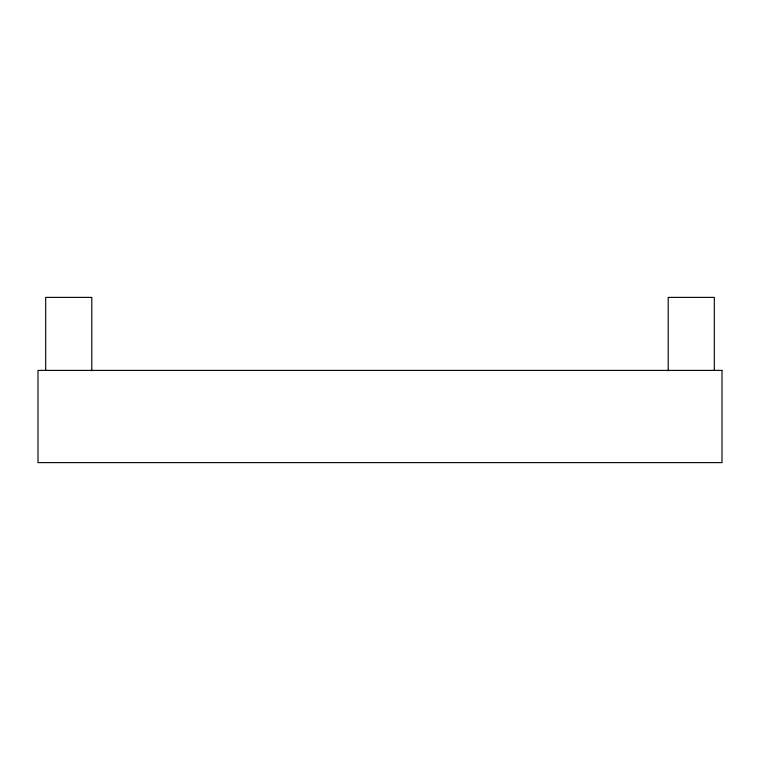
<?xml version="1.0" encoding="UTF-8"?>
<svg xmlns="http://www.w3.org/2000/svg" width="760" height="760" viewBox="0 0 760 760"><rect width="100%" height="100%" fill="white"/><g stroke="black" fill="none" stroke-linecap="round" stroke-linejoin="round"><path stroke-width="1.14" d="M714.314 370.395L714.314 297.378L668.202 297.378L668.202 370.823M91.798 370.823L91.798 297.378L45.685 297.378L45.685 370.395M722 370.395L38 370.395L38 462.622L722 462.622L722 370.395"/></g></svg>
